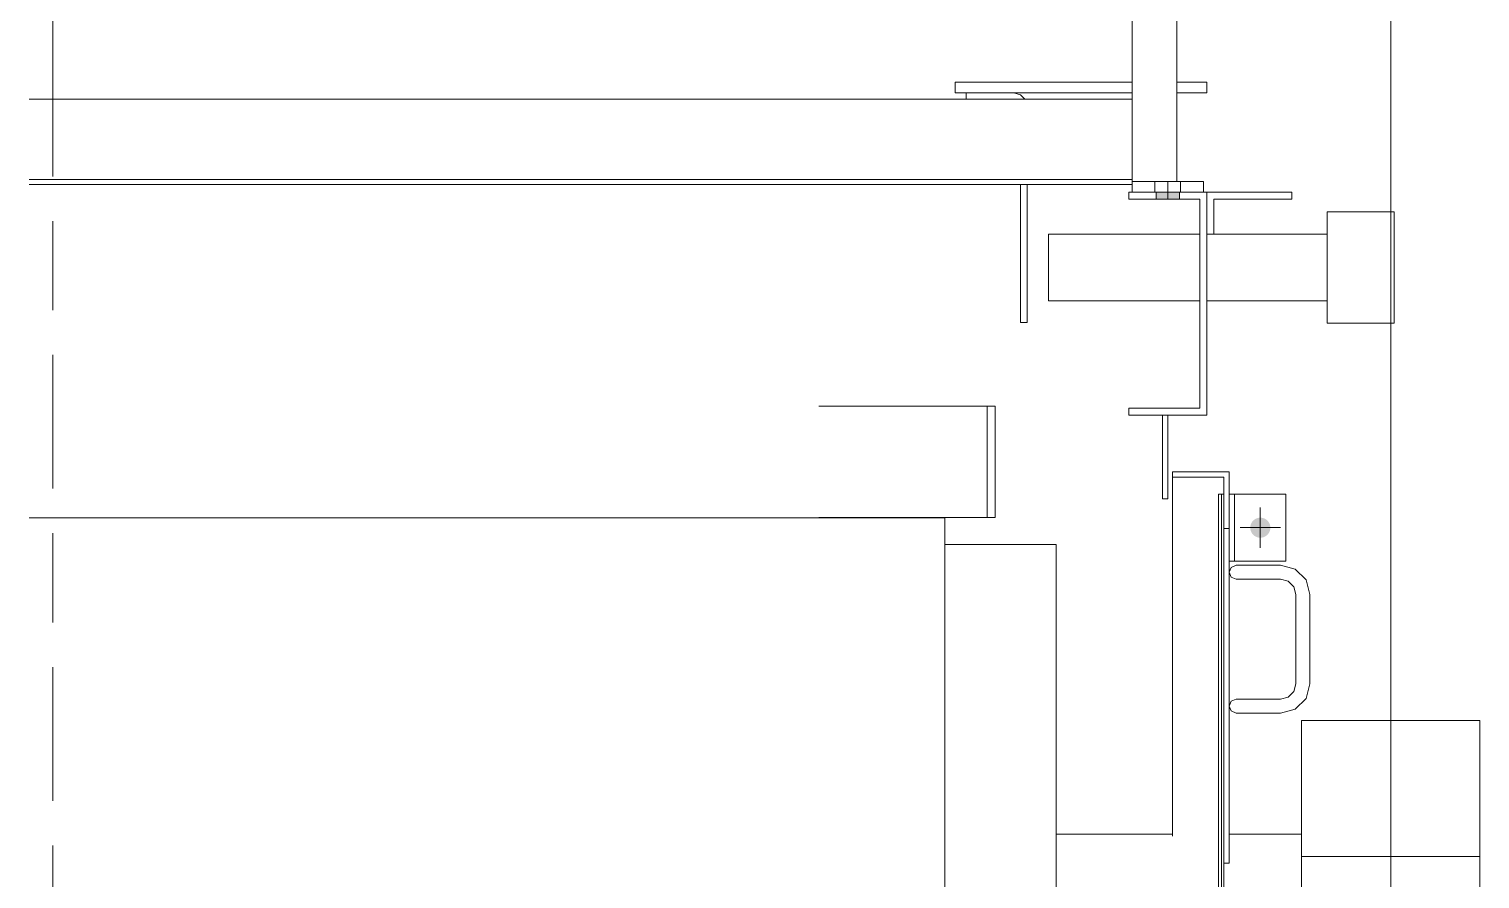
# Model space of a CAD drawing. Header units: millimetres. Extents: x 2 to 845, y 5 to 599.
# Drawn here: x 545.4 to 577.93, y 486.82 to 505.88 of the extents above; entities that cross this region are included whole.
import ezdxf

# ---------------------------------------------------------------- set-up
doc = ezdxf.new("R2010")
doc.units = ezdxf.units.MM
doc.linetypes.add('XKITLINE00', pattern=[0])
doc.linetypes.add('XKITLINE06', pattern=[7, 3, -1, 2, -1])
for name, color, linetype, lineweight in [('Cota', 4, 'Continuous', 0), ('Grelha', 4, 'Continuous', 0), ('Objeto gráfico', 3, 'Continuous', 0), ('Parafuso', 3, 'Continuous', 0), ('Peça', 2, 'Continuous', 0)]:
    doc.layers.add(name, color=color, linetype=linetype, lineweight=lineweight)

# ---------------------------------------------------------------- blocks, each defined once
blk = doc.blocks.new('*A5')
at = {"layer": 'Grelha', "color": 7, "linetype": 'XKITLINE00', "lineweight": 0}
blk.add_line((575.93, 483.32), (575.93, 540.383), dxfattribs=at)
blk = doc.blocks.new('*A6')
at = {"layer": 'Peça', "color": 1, "linetype": 'XKITLINE00', "lineweight": 0}
for p, q in [((566.287, 520.789), (565.58, 520.082)), ((566.287, 520.789), (568.641, 518.436)), ((565.58, 520.082), (567.933, 517.729)), ((568.641, 518.436), (569.374, 517.6)), ((568.58, 516.991), (567.933, 517.729)), ((570.13, 512.425), (570.066, 513.404)), ((571.057, 513.535), (571.13, 512.425)), ((570.13, 503.057), (570.13, 512.425)), ((571.13, 502.457), (571.13, 512.425))]:
    blk.add_line(p, q, dxfattribs=at)
for radius in [8.5, 7.5]:
    blk.add_arc((562.63, 512.425), radius, 7.5, 37.5, dxfattribs=at)
blk = doc.blocks.new('*A32')
at = {"layer": 'Peça', "color": 1, "linetype": 'XKITLINE00', "lineweight": 0}
for p, q in [((568.43, 487.819), (571.035, 487.819)), ((572.305, 487.819), (573.93, 487.819))]:
    blk.add_line(p, q, dxfattribs=at)
blk = doc.blocks.new('*A34')
at = {"layer": 'Peça', "color": 1, "linetype": 'XKITLINE00', "lineweight": 0}
for p, q in [((563.11, 497.421), (566.88, 497.421)), ((566.88, 494.921), (566.88, 497.421)), ((566.88, 497.421), (567.057, 497.421)), ((567.057, 497.421), (567.057, 494.921)), ((563.11, 494.921), (566.88, 494.921)), ((567.057, 494.921), (566.88, 494.921))]:
    blk.add_line(p, q, dxfattribs=at)
blk = doc.blocks.new('*A40')
at = {"layer": 'Peça', "color": 1, "linetype": 'XKITLINE00', "lineweight": 0}
for p, q in [((545.4, 504.307), (570.13, 504.307)), ((570.13, 502.457), (570.13, 503.057)), ((545.4, 502.504), (570.13, 502.504)), ((545.4, 502.392), (570.13, 502.392))]:
    blk.add_line(p, q, dxfattribs=at)
blk = doc.blocks.new('*A46')
at = {"layer": 'Peça', "color": 1, "linetype": 'XKITLINE00', "lineweight": 0}
for p, q in [((565.93, 494.319), (568.43, 494.319)), ((568.43, 494.319), (568.43, 477.819))]:
    blk.add_line(p, q, dxfattribs=at)
blk = doc.blocks.new('*A47')
at = {"layer": 'Peça', "color": 1, "linetype": 'XKITLINE00', "lineweight": 0}
for p, q in [((545.4, 494.919), (565.93, 494.919)), ((565.93, 494.919), (565.93, 470.452))]:
    blk.add_line(p, q, dxfattribs=at)
blk = doc.blocks.new('*A120')
at = {"layer": 'Peça', "color": 1, "linetype": 'XKITLINE00', "lineweight": 0}
for p, q in [((574.605, 501.779), (574.505, 501.779)), ((574.505, 501.279), (574.505, 501.779)), ((574.605, 501.779), (576.005, 501.779)), ((576.005, 499.279), (576.005, 501.779)), ((574.505, 499.279), (574.505, 499.779)), ((574.505, 499.279), (574.519, 499.279)), ((574.519, 499.279), (574.605, 499.279)), ((574.605, 499.279), (576.005, 499.279))]:
    blk.add_line(p, q, dxfattribs=at)
blk = doc.blocks.new('*A121')
at = {"layer": 'Peça', "color": 1, "linetype": 'XKITLINE00', "lineweight": 0}
for p, q in [((572.134, 495.444), (572.067, 495.444)), ((572.067, 495.444), (572.067, 475.944)), ((572.067, 475.944), (572.134, 475.944))]:
    blk.add_line(p, q, dxfattribs=at)
blk = doc.blocks.new('*A122')
at = {"layer": 'Peça', "color": 1, "linetype": 'XKITLINE00', "lineweight": 0}
for p, q in [((572.134, 495.444), (572.186, 495.444)), ((572.134, 475.944), (572.134, 495.444)), ((572.186, 475.944), (572.186, 495.444)), ((572.186, 475.944), (572.134, 475.944))]:
    blk.add_line(p, q, dxfattribs=at)
blk = doc.blocks.new('*A123')
at = {"layer": 'Peça', "color": 1, "linetype": 'XKITLINE00', "lineweight": 0}
for p, q in [((572.305, 495.445), (572.424, 495.445)), ((572.424, 493.945), (572.424, 495.445)), ((572.424, 495.444), (573.575, 495.444)), ((573.575, 493.945), (573.575, 495.444)), ((572.305, 493.945), (572.424, 493.945)), ((572.424, 493.945), (573.575, 493.945))]:
    blk.add_line(p, q, dxfattribs=at)
blk = doc.blocks.new('*A125')
at = {"layer": 'Peça', "color": 1, "linetype": 'XKITLINE00', "lineweight": 0}
for p, q in [((572.461, 493.851), (572.351, 493.805)), ((572.461, 493.851), (572.528, 493.851)), ((572.528, 493.851), (573.461, 493.851)), ((573.461, 493.851), (573.79, 493.763)), ((572.351, 493.805), (572.305, 493.694)), ((572.305, 493.694), (572.351, 493.584)), ((572.351, 493.584), (572.461, 493.538)), ((572.461, 493.538), (572.528, 493.538)), ((572.528, 493.538), (573.461, 493.538)), ((573.461, 493.538), (573.633, 493.492)), ((573.633, 493.492), (573.759, 493.366)), ((573.79, 493.763), (574.03, 493.523)), ((574.03, 493.523), (574.118, 493.194)), ((573.805, 493.194), (573.759, 493.366)), ((573.805, 491.194), (573.805, 493.194)), ((574.118, 493.194), (574.118, 491.194)), ((573.461, 490.851), (573.633, 490.897)), ((573.759, 491.023), (573.633, 490.897)), ((573.805, 491.194), (573.759, 491.023)), ((574.03, 490.866), (574.118, 491.194)), ((572.351, 490.805), (572.305, 490.694)), ((572.305, 490.694), (572.351, 490.584)), ((572.461, 490.851), (572.351, 490.805)), ((572.351, 490.584), (572.461, 490.538)), ((573.461, 490.851), (572.461, 490.851)), ((573.79, 490.626), (573.461, 490.538)), ((573.79, 490.626), (574.03, 490.866)), ((573.461, 490.538), (572.461, 490.538))]:
    blk.add_line(p, q, dxfattribs=at)
blk = doc.blocks.new('*A126')
at = {"layer": 'Parafuso'}
blk.add_hatch(color=7, dxfattribs=at).paths.add_polyline_path([(572.781, 494.717), (572.785, 494.738), (572.79, 494.76), (572.797, 494.781), (572.807, 494.801), (572.818, 494.82), (572.831, 494.837), (572.846, 494.854), (572.862, 494.868), (572.88, 494.882), (572.899, 494.893), (572.919, 494.902), (572.94, 494.91), (572.961, 494.915), (572.983, 494.918), (573.005, 494.92), (573.027, 494.918), (573.049, 494.915), (573.071, 494.91), (573.091, 494.902), (573.111, 494.893), (573.13, 494.882), (573.148, 494.868), (573.164, 494.854), (573.179, 494.837), (573.192, 494.82), (573.204, 494.801), (573.213, 494.781), (573.221, 494.76), (573.226, 494.738), (573.229, 494.717), (573.23, 494.695), (573.229, 494.673), (573.226, 494.651), (573.221, 494.629), (573.213, 494.608), (573.204, 494.589), (573.192, 494.57), (573.179, 494.552), (573.164, 494.535), (573.148, 494.521), (573.13, 494.507), (573.111, 494.496), (573.091, 494.487), (573.071, 494.479), (573.049, 494.474), (573.027, 494.471), (573.005, 494.47), (572.983, 494.471), (572.961, 494.474), (572.94, 494.479), (572.919, 494.487), (572.899, 494.496), (572.88, 494.507), (572.862, 494.521), (572.846, 494.535), (572.831, 494.552), (572.818, 494.57), (572.807, 494.589), (572.797, 494.608), (572.79, 494.629), (572.785, 494.651), (572.781, 494.673), (572.78, 494.695)], flags=17)
at = {"layer": 'Parafuso', "color": 7, "linetype": 'XKITLINE00', "lineweight": 0}
for p, q in [((573.005, 494.245), (573.005, 495.145)), ((572.555, 494.695), (573.455, 494.695))]:
    blk.add_line(p, q, dxfattribs=at)
blk = doc.blocks.new('*A127')
at = {"layer": 'Peça', "color": 1, "linetype": 'XKITLINE00', "lineweight": 0}
for p, q in [((573.93, 490.369), (577.93, 490.369)), ((573.93, 487.319), (573.93, 490.369)), ((577.93, 487.319), (577.93, 490.369)), ((573.93, 487.319), (577.93, 487.319)), ((573.93, 487.319), (573.93, 483.319)), ((577.93, 487.319), (577.93, 483.319)), ((573.93, 484.944), (577.93, 484.944)), ((575.83, 483.407), (575.83, 484.944)), ((576.03, 483.407), (576.03, 484.944)), ((573.93, 483.319), (575.055, 483.319)), ((573.93, 481.907), (573.93, 483.319)), ((576.805, 483.319), (577.93, 483.319)), ((577.93, 483.319), (577.93, 481.907))]:
    blk.add_line(p, q, dxfattribs=at)
blk = doc.blocks.new('*A141')
at = {"layer": 'Peça', "color": 1, "linetype": 'XKITLINE00', "lineweight": 0}
for p, q in [((573.71, 502.22), (571.805, 502.22)), ((571.964, 501.279), (571.964, 502.061)), ((571.964, 502.061), (573.71, 502.061)), ((573.71, 502.061), (573.71, 502.22))]:
    blk.add_line(p, q, dxfattribs=at)
blk = doc.blocks.new('*A151')
at = {"layer": 'Peça', "color": 1, "linetype": 'XKITLINE00', "lineweight": 0}
for p, q in [((570.811, 497.219), (570.811, 495.344)), ((570.93, 495.344), (570.93, 497.219)), ((570.811, 495.344), (570.93, 495.344))]:
    blk.add_line(p, q, dxfattribs=at)
blk = doc.blocks.new('*A152')
at = {"layer": 'Peça', "color": 1, "linetype": 'XKITLINE00', "lineweight": 0}
for p, q in [((568.256, 499.779), (568.256, 501.279)), ((568.256, 501.279), (571.648, 501.279)), ((571.805, 501.279), (574.506, 501.279)), ((574.506, 499.779), (574.506, 501.279)), ((568.256, 499.779), (571.648, 499.779)), ((571.805, 499.779), (574.506, 499.779))]:
    blk.add_line(p, q, dxfattribs=at)
blk = doc.blocks.new('*A153')
at = {"layer": 'Peça', "color": 1, "linetype": 'XKITLINE00', "lineweight": 0}
for p, q in [((571.035, 495.944), (572.305, 495.944)), ((571.035, 495.825), (571.035, 495.944)), ((572.186, 495.825), (571.035, 495.825)), ((572.186, 494.674), (572.186, 495.825)), ((572.305, 495.944), (572.305, 494.674)), ((572.305, 494.674), (572.186, 494.674))]:
    blk.add_line(p, q, dxfattribs=at)
blk = doc.blocks.new('*A155')
at = {"layer": 'Peça', "color": 1, "linetype": 'XKITLINE00', "lineweight": 0}
for p, q in [((571.035, 487.774), (571.035, 495.826)), ((572.305, 494.674), (572.305, 487.169)), ((572.305, 487.169), (572.186, 487.169))]:
    blk.add_line(p, q, dxfattribs=at)
blk = doc.blocks.new('*A156')
at = {"layer": 'Peça', "color": 1, "linetype": 'XKITLINE00', "lineweight": 0}
for p, q in [((566.413, 504.307), (566.413, 504.444)), ((566.413, 504.444), (567.48, 504.444)), ((567.48, 504.444), (567.63, 504.404)), ((567.63, 504.404), (567.727, 504.307)), ((567.63, 502.392), (567.63, 499.294)), ((567.78, 499.294), (567.78, 502.392)), ((567.63, 499.294), (567.78, 499.294))]:
    blk.add_line(p, q, dxfattribs=at)
blk = doc.blocks.new('*A157')
at = {"layer": 'Peça', "color": 1, "linetype": 'XKITLINE00', "lineweight": 0}
for p, q in [((571.805, 502.219), (570.055, 502.219)), ((570.055, 502.219), (570.055, 502.062)), ((570.055, 502.062), (571.648, 502.062)), ((571.648, 502.062), (571.648, 497.377)), ((571.805, 497.219), (571.805, 502.219)), ((571.648, 497.377), (570.055, 497.377)), ((570.055, 497.377), (570.055, 497.219)), ((570.055, 497.219), (571.805, 497.219))]:
    blk.add_line(p, q, dxfattribs=at)
blk = doc.blocks.new('*A158')
at = {"layer": 'Parafuso'}
for points in [[(571.192, 502.219), (571.192, 502.062), (570.667, 502.062), (570.667, 502.219)], [(571.193, 502.219), (571.193, 502.062), (570.668, 502.062), (570.668, 502.219)]]:
    blk.add_hatch(color=7, dxfattribs=at).paths.add_polyline_path(points, flags=17)
at = {"layer": 'Parafuso', "color": 7, "linetype": 'XKITLINE00', "lineweight": 0}
for p, q in [((570.667, 502.219), (570.667, 502.062)), ((570.668, 502.219), (570.668, 502.062)), ((570.93, 502.219), (570.93, 502.062)), ((570.93, 502.219), (570.93, 502.062)), ((571.192, 502.219), (571.192, 502.062)), ((571.193, 502.219), (571.193, 502.062))]:
    blk.add_line(p, q, dxfattribs=at)
blk = doc.blocks.new('*A159')
at = {"layer": 'Peça', "color": 1, "linetype": 'XKITLINE00', "lineweight": 0}
for p, q in [((570.13, 502.219), (570.13, 502.457)), ((570.13, 502.457), (570.643, 502.457)), ((571.196, 502.457), (570.643, 502.457)), ((570.643, 502.219), (570.643, 502.457)), ((570.93, 502.219), (570.93, 502.457)), ((571.218, 502.457), (571.196, 502.457)), ((571.218, 502.219), (571.218, 502.457)), ((571.218, 502.457), (571.73, 502.457)), ((571.73, 502.457), (571.73, 502.219))]:
    blk.add_line(p, q, dxfattribs=at)
blk = doc.blocks.new('*A160')
at = {"layer": 'Peça', "color": 1, "linetype": 'XKITLINE00', "lineweight": 0}
for p, q in [((566.163, 504.444), (566.163, 504.682)), ((566.163, 504.682), (570.13, 504.682)), ((571.13, 504.682), (571.805, 504.682)), ((571.805, 504.682), (571.805, 504.444)), ((566.163, 504.444), (570.13, 504.444)), ((571.13, 504.444), (571.805, 504.444))]:
    blk.add_line(p, q, dxfattribs=at)
blk = doc.blocks.new('*A1205')
at = {"layer": 'Objeto gráfico', "color": 7, "linetype": 'XKITLINE06', "lineweight": 0}
blk.add_line((545.93, 512.57), (545.93, 454.227), dxfattribs=at)
blk = doc.blocks.new('*A1250')
at = {"layer": 'Cota', "color": 7, "linetype": 'XKITLINE00', "lineweight": 0}
for p, q in [((545.93, 504.307), (545.93, 528.445)), ((575.93, 480.882), (575.93, 528.445))]:
    blk.add_line(p, q, dxfattribs=at)
blk = doc.blocks.new('*A1251')
at = {"layer": 'Cota', "color": 7, "linetype": 'XKITLINE00', "lineweight": 0}
blk.add_line((545.93, 504.307), (545.93, 528.445), dxfattribs=at)

msp = doc.modelspace()

# ---------------------------------------------------------------- block references
at = {"lineweight": 0}
for name in ['*A5', '*A1251', '*A1250', '*A6', '*A1205', '*A160', '*A40', '*A156', '*A159', '*A157', '*A158', '*A141', '*A120', '*A152', '*A34', '*A151', '*A153', '*A155', '*A121', '*A122', '*A123', '*A126', '*A47', '*A46', '*A125', '*A127', '*A32']:
    msp.add_blockref(name, (0, 0), dxfattribs=at)

doc.saveas('drawing.dxf')
